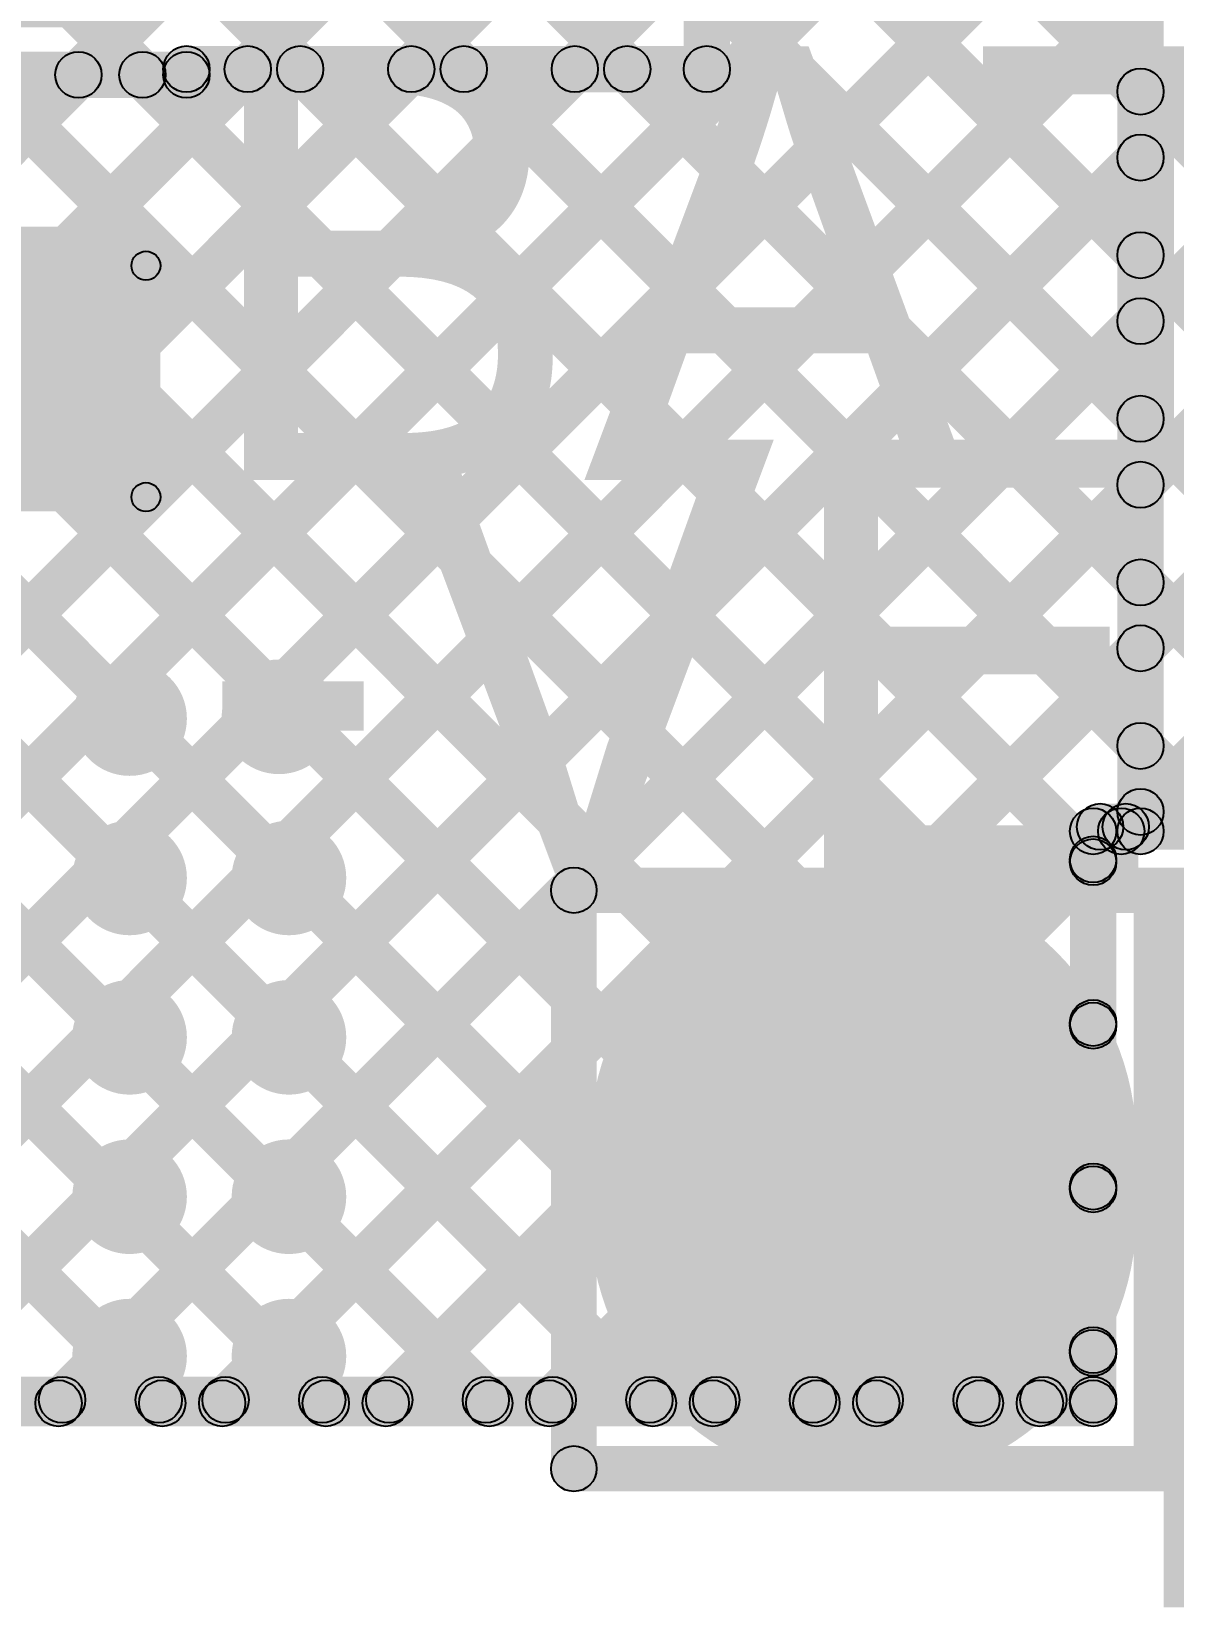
# Model space of a CAD drawing. Header units: millimetres. Extents: x -0.28 to 3.03, y -0.05 to 3.12.
# Drawn here: x 0.3622 to 0.5597, y 0.015 to 0.2875 of the extents above; entities that cross this region are included whole.
import ezdxf

# ---------------------------------------------------------------- set-up
doc = ezdxf.new("R2010")
doc.units = ezdxf.units.MM
doc.header["$MEASUREMENT"] = 0
for name, color, linetype in [('BottomLayer', 5, 'Continuous'), ('BottomSolder', 6, 'Continuous'), ('PadHoleLayer', 156, 'Continuous'), ('TopLayer', 1, 'Continuous'), ('TopOverlay', 2, 'Continuous'), ('TopPaste', 8, 'Continuous'), ('TopSolder', 216, 'Continuous'), ('ViaHoleLayer', 16, 'Continuous')]:
    doc.layers.add(name, color=color, linetype=linetype)

# ---------------------------------------------------------------- blocks, each defined once
blk = doc.blocks.new('HDR1X2_72')
at = {"layer": 'BottomLayer'}
blk.add_hatch(color=5, dxfattribs=at).paths.add_polyline_path([(-0.04921, 0.04921), (0.04921, 0.04921), (0.04921, -0.04921), (-0.04921, -0.04921)])
h = blk.add_hatch(color=5, dxfattribs=at)
edge = h.paths.add_edge_path()
edge.add_arc((0.1, -0.00591), 0.04331, 180, 360)
edge.add_line((0.14331, -0.00591), (0.14331, 0.00591))
edge.add_arc((0.1, 0.00591), 0.04331, 0, 180)
edge.add_line((0.05669, 0.00591), (0.05669, -0.00591))
at = {"layer": 'BottomSolder'}
blk.add_hatch(color=6, dxfattribs=at).paths.add_polyline_path([(-0.05321, 0.05321), (0.05321, 0.05321), (0.05321, -0.05321), (-0.05321, -0.05321)])
h = blk.add_hatch(color=6, dxfattribs=at)
edge = h.paths.add_edge_path()
edge.add_arc((0.1, -0.00591), 0.04731, 180, 360)
edge.add_line((0.14731, -0.00591), (0.14731, 0.00591))
edge.add_arc((0.1, 0.00591), 0.04731, 0, 180)
edge.add_line((0.05269, 0.00591), (0.05269, -0.00591))
at = {"layer": 'PadHoleLayer'}
h = blk.add_hatch(color=156, dxfattribs=at)
edge = h.paths.add_edge_path()
edge.add_arc((0, 0), 0.03937, 0, 360)
h = blk.add_hatch(color=156, dxfattribs=at)
edge = h.paths.add_edge_path()
edge.add_arc((0.1, 0), 0.03937, 0, 360)
at = {"layer": 'TopLayer'}
blk.add_hatch(color=1, dxfattribs=at).paths.add_polyline_path([(-0.04921, 0.04921), (0.04921, 0.04921), (0.04921, -0.04921), (-0.04921, -0.04921)])
h = blk.add_hatch(color=1, dxfattribs=at)
edge = h.paths.add_edge_path()
edge.add_arc((0.1, -0.00591), 0.04331, 180, 360)
edge.add_line((0.14331, -0.00591), (0.14331, 0.00591))
edge.add_arc((0.1, 0.00591), 0.04331, 0, 180)
edge.add_line((0.05669, 0.00591), (0.05669, -0.00591))
at = {"layer": 'TopOverlay'}
h = blk.add_hatch(color=2, dxfattribs=at)
edge = h.paths.add_edge_path()
edge.add_arc((-0.05, 0.05), 0.00394, 0, 360)
h = blk.add_hatch(color=2, dxfattribs=at)
edge = h.paths.add_edge_path()
edge.add_arc((-0.05, 0.05), 0.00394, 0, 360)
for points in [[(0.15, 0.05394), (0.15, 0.04606), (-0.05, 0.04606), (-0.05, 0.05394)], [(-0.05394, 0.05), (-0.04606, 0.05), (-0.04606, -0.05), (-0.05394, -0.05)], [(0.14606, 0.05), (0.15394, 0.05), (0.15394, -0.05), (0.14606, -0.05)], [(0.15, -0.04606), (0.15, -0.05394), (-0.05, -0.05394), (-0.05, -0.04606)]]:
    blk.add_hatch(color=2, dxfattribs=at).paths.add_polyline_path(points)
h = blk.add_hatch(color=2, dxfattribs=at)
edge = h.paths.add_edge_path()
edge.add_arc((0.15, 0.05), 0.00394, 0, 360)
h = blk.add_hatch(color=2, dxfattribs=at)
edge = h.paths.add_edge_path()
edge.add_arc((0.15, 0.05), 0.00394, 0, 360)
h = blk.add_hatch(color=2, dxfattribs=at)
edge = h.paths.add_edge_path()
edge.add_arc((-0.05, -0.05), 0.00394, 0, 360)
h = blk.add_hatch(color=2, dxfattribs=at)
edge = h.paths.add_edge_path()
edge.add_arc((-0.05, -0.05), 0.00394, 0, 360)
h = blk.add_hatch(color=2, dxfattribs=at)
edge = h.paths.add_edge_path()
edge.add_arc((0.15, -0.05), 0.00394, 0, 360)
h = blk.add_hatch(color=2, dxfattribs=at)
edge = h.paths.add_edge_path()
edge.add_arc((0.15, -0.05), 0.00394, 0, 360)
at = {"layer": 'TopSolder'}
blk.add_hatch(color=216, dxfattribs=at).paths.add_polyline_path([(-0.05321, 0.05321), (0.05321, 0.05321), (0.05321, -0.05321), (-0.05321, -0.05321)])
h = blk.add_hatch(color=216, dxfattribs=at)
edge = h.paths.add_edge_path()
edge.add_arc((0.1, -0.00591), 0.04731, 180, 360)
edge.add_line((0.14731, -0.00591), (0.14731, 0.00591))
edge.add_arc((0.1, 0.00591), 0.04731, 0, 180)
edge.add_line((0.05269, 0.00591), (0.05269, -0.00591))
at = {"layer": 'TopOverlay'}
for centre in [(-0.05, 0.05), (-0.05, 0.05), (0.15, 0.05), (0.15, 0.05), (-0.05, -0.05), (-0.05, -0.05), (0.15, -0.05), (0.15, -0.05)]:
    blk.add_circle(centre, 0.00394, dxfattribs=at)
blk = doc.blocks.new('C__0805_101')
at = {"layer": 'TopLayer'}
for points in [[(-0.06, 0.03), (-0.02, 0.03), (-0.02, -0.03), (-0.06, -0.03)], [(0.02, 0.03), (0.06, 0.03), (0.06, -0.03), (0.02, -0.03)]]:
    blk.add_hatch(color=1, dxfattribs=at).paths.add_polyline_path(points)
at = {"layer": 'TopOverlay'}
h = blk.add_hatch(color=2, dxfattribs=at)
edge = h.paths.add_edge_path()
edge.add_arc((-0.064, 0.034), 0.0025, 0, 360)
h = blk.add_hatch(color=2, dxfattribs=at)
edge = h.paths.add_edge_path()
edge.add_arc((-0.064, 0.034), 0.0025, 0, 360)
for points in [[(-0.024, 0.0365), (-0.024, 0.0315), (-0.064, 0.0315), (-0.064, 0.0365)], [(0.064, 0.0365), (0.064, 0.0315), (0.024, 0.0315), (0.024, 0.0365)], [(-0.0615, -0.034), (-0.0665, -0.034), (-0.0665, 0.034), (-0.0615, 0.034)], [(0.0665, -0.034), (0.0615, -0.034), (0.0615, 0.034), (0.0665, 0.034)], [(-0.024, -0.0315), (-0.024, -0.0365), (-0.064, -0.0365), (-0.064, -0.0315)], [(0.064, -0.0315), (0.064, -0.0365), (0.024, -0.0365), (0.024, -0.0315)]]:
    blk.add_hatch(color=2, dxfattribs=at).paths.add_polyline_path(points)
h = blk.add_hatch(color=2, dxfattribs=at)
edge = h.paths.add_edge_path()
edge.add_arc((-0.024, 0.034), 0.0025, 0, 360)
h = blk.add_hatch(color=2, dxfattribs=at)
edge = h.paths.add_edge_path()
edge.add_arc((0.024, 0.034), 0.0025, 0, 360)
h = blk.add_hatch(color=2, dxfattribs=at)
edge = h.paths.add_edge_path()
edge.add_arc((0.064, 0.034), 0.0025, 0, 360)
h = blk.add_hatch(color=2, dxfattribs=at)
edge = h.paths.add_edge_path()
edge.add_arc((0.064, 0.034), 0.0025, 0, 360)
h = blk.add_hatch(color=2, dxfattribs=at)
edge = h.paths.add_edge_path()
edge.add_arc((-0.064, -0.034), 0.0025, 0, 360)
h = blk.add_hatch(color=2, dxfattribs=at)
edge = h.paths.add_edge_path()
edge.add_arc((-0.064, -0.034), 0.0025, 0, 360)
h = blk.add_hatch(color=2, dxfattribs=at)
edge = h.paths.add_edge_path()
edge.add_arc((-0.024, -0.034), 0.0025, 0, 360)
h = blk.add_hatch(color=2, dxfattribs=at)
edge = h.paths.add_edge_path()
edge.add_arc((0.024, -0.034), 0.0025, 0, 360)
h = blk.add_hatch(color=2, dxfattribs=at)
edge = h.paths.add_edge_path()
edge.add_arc((0.064, -0.034), 0.0025, 0, 360)
h = blk.add_hatch(color=2, dxfattribs=at)
edge = h.paths.add_edge_path()
edge.add_arc((0.064, -0.034), 0.0025, 0, 360)
at = {"layer": 'TopPaste'}
for points in [[(-0.06, 0.03), (-0.02, 0.03), (-0.02, -0.03), (-0.06, -0.03)], [(0.02, 0.03), (0.06, 0.03), (0.06, -0.03), (0.02, -0.03)]]:
    blk.add_hatch(color=8, dxfattribs=at).paths.add_polyline_path(points)
at = {"layer": 'TopSolder'}
for points in [[(-0.06276, 0.03276), (-0.01724, 0.03276), (-0.01724, -0.03276), (-0.06276, -0.03276)], [(0.01724, 0.03276), (0.06276, 0.03276), (0.06276, -0.03276), (0.01724, -0.03276)]]:
    blk.add_hatch(color=216, dxfattribs=at).paths.add_polyline_path(points)
at = {"layer": 'TopOverlay'}
for centre in [(-0.064, 0.034), (-0.064, 0.034), (-0.024, 0.034), (0.024, 0.034), (0.064, 0.034), (0.064, 0.034), (-0.064, -0.034), (-0.064, -0.034), (-0.024, -0.034), (0.024, -0.034), (0.064, -0.034), (0.064, -0.034)]:
    blk.add_circle(centre, 0.0025, dxfattribs=at)

msp = doc.modelspace()

# ---------------------------------------------------------------- hatches: boundary and pattern name
at = {"layer": 'BottomLayer'}
for points in [[(0.14405, 0.04808), (0.13839, 0.05373), (0.65899, 0.57433), (0.66465, 0.56867)], [(0.17234, 0.04808), (0.16668, 0.05373), (0.68727, 0.57433), (0.69293, 0.56867)], [(0.20062, 0.04808), (0.19496, 0.05373), (0.71556, 0.57433), (0.72122, 0.56867)], [(0.2289, 0.04808), (0.22325, 0.05373), (0.74384, 0.57433), (0.7495, 0.56867)], [(0.22848, 0.56867), (0.23414, 0.57433), (0.65564, 0.15283), (0.64998, 0.14717)], [(0.25719, 0.04808), (0.25153, 0.05373), (0.77213, 0.57433), (0.77778, 0.56867)], [(0.25677, 0.56867), (0.26242, 0.57433), (0.68392, 0.15283), (0.67827, 0.14717)], [(0.28547, 0.04808), (0.27982, 0.05373), (0.80041, 0.57433), (0.80607, 0.56867)], [(0.31376, 0.04808), (0.3081, 0.05373), (0.8287, 0.57433), (0.83435, 0.56867)], [(0.34204, 0.04808), (0.33638, 0.05373), (0.85698, 0.57433), (0.86264, 0.56867)], [(0.37033, 0.04808), (0.36467, 0.05373), (0.88526, 0.57433), (0.89092, 0.56867)], [(0.39861, 0.04808), (0.39295, 0.05373), (0.91355, 0.57433), (0.91921, 0.56867)], [(0.20905, 0.55982), (0.21471, 0.56547), (0.62736, 0.15283), (0.6217, 0.14717)], [(0.19491, 0.54568), (0.20057, 0.55133), (0.59907, 0.15283), (0.59341, 0.14717)], [(0.18167, 0.53063), (0.18733, 0.53629), (0.57079, 0.15283), (0.56513, 0.14717)], [(0.04717, 0.52371), (0.05283, 0.52936), (0.52846, 0.05373), (0.5228, 0.04808)], [(0.18167, 0.50235), (0.18733, 0.508), (0.54862, 0.14671), (0.54296, 0.14106)], [(0.42689, 0.04808), (0.42124, 0.05373), (0.87568, 0.50817), (0.88133, 0.50251)], [(0.04717, 0.49542), (0.05283, 0.50108), (0.50018, 0.05373), (0.49452, 0.04808)], [(0.18167, 0.47406), (0.18733, 0.47972), (0.54862, 0.11843), (0.54296, 0.11277)], [(0.55427, 0.14717), (0.54862, 0.15283), (0.87568, 0.47989), (0.88133, 0.47423)], [(0.04717, 0.46714), (0.05283, 0.4728), (0.47189, 0.05373), (0.46623, 0.04808)], [(0.17463, 0.45281), (0.18029, 0.45847), (0.54862, 0.09015), (0.54296, 0.08449)], [(0.15235, 0.44682), (0.15801, 0.45247), (0.54862, 0.06186), (0.54296, 0.05621)], [(0.04717, 0.43885), (0.05283, 0.44451), (0.44361, 0.05373), (0.43795, 0.04808)], [(0.04717, 0.41057), (0.05283, 0.41623), (0.41532, 0.05373), (0.40967, 0.04808)], [(0.04717, 0.38229), (0.05283, 0.38794), (0.38704, 0.05373), (0.38138, 0.04808)], [(0.54862, 0.14151), (0.54296, 0.14717), (0.54862, 0.15283), (0.55427, 0.14717)], [(0.547, 0.146), (0.547, 0.154), (0.722, 0.154), (0.722, 0.146)], [(0.45518, 0.04808), (0.44952, 0.05373), (0.54296, 0.14717), (0.54862, 0.14151)], [(0.54979, 0.0509), (0.54179, 0.0509), (0.54179, 0.14921), (0.54979, 0.14921)], [(0.558, 0.015), (0.711, 0.015), (0.711, 0.139), (0.558, 0.139)], [(0.48346, 0.04808), (0.47781, 0.05373), (0.54296, 0.11889), (0.54862, 0.11323)], [(0.51175, 0.04808), (0.50609, 0.05373), (0.54296, 0.0906), (0.54862, 0.08494)], [(0.54003, 0.04808), (0.53437, 0.05373), (0.54296, 0.06232), (0.54862, 0.05666)], [(0.05, 0.0469), (0.05, 0.0549), (0.54579, 0.0549), (0.54579, 0.0469)]]:
    msp.add_hatch(color=5, dxfattribs=at).paths.add_polyline_path(points)
h = msp.add_hatch(color=5, dxfattribs=at)
edge = h.paths.add_edge_path()
edge.add_arc((0.37917, 0.1687), 0.00886, 0, 360)
h = msp.add_hatch(color=5, dxfattribs=at)
edge = h.paths.add_edge_path()
edge.add_arc((0.405, 0.169), 0.00886, 0, 360)
h = msp.add_hatch(color=5, dxfattribs=at)
edge = h.paths.add_edge_path()
edge.add_arc((0.54579, 0.14921), 0.004, 0, 360)
h = msp.add_hatch(color=5, dxfattribs=at)
edge = h.paths.add_edge_path()
edge.add_arc((0.547, 0.15), 0.004, 0, 360)
h = msp.add_hatch(color=5, dxfattribs=at)
edge = h.paths.add_edge_path()
edge.add_arc((0.55145, 0.15), 0.004, 0, 360)
h = msp.add_hatch(color=5, dxfattribs=at)
edge = h.paths.add_edge_path()
edge.add_arc((0.55145, 0.15), 0.004, 0, 360)
h = msp.add_hatch(color=5, dxfattribs=at)
edge = h.paths.add_edge_path()
edge.add_arc((0.37917, 0.14114), 0.00886, 0, 360)
h = msp.add_hatch(color=5, dxfattribs=at)
edge = h.paths.add_edge_path()
edge.add_arc((0.40673, 0.14114), 0.00886, 0, 360)
h = msp.add_hatch(color=5, dxfattribs=at)
edge = h.paths.add_edge_path()
edge.add_arc((0.54579, 0.14434), 0.004, 0, 360)
h = msp.add_hatch(color=5, dxfattribs=at)
edge = h.paths.add_edge_path()
edge.add_arc((0.54579, 0.14434), 0.004, 0, 360)
h = msp.add_hatch(color=5, dxfattribs=at)
edge = h.paths.add_edge_path()
edge.add_arc((0.54579, 0.14389), 0.004, 0, 360)
h = msp.add_hatch(color=5, dxfattribs=at)
edge = h.paths.add_edge_path()
edge.add_arc((0.37917, 0.11358), 0.00886, 0, 360)
h = msp.add_hatch(color=5, dxfattribs=at)
edge = h.paths.add_edge_path()
edge.add_arc((0.40673, 0.11358), 0.00886, 0, 360)
h = msp.add_hatch(color=5, dxfattribs=at)
edge = h.paths.add_edge_path()
edge.add_arc((0.54579, 0.11606), 0.004, 0, 360)
h = msp.add_hatch(color=5, dxfattribs=at)
edge = h.paths.add_edge_path()
edge.add_arc((0.54579, 0.1156), 0.004, 0, 360)
h = msp.add_hatch(color=5, dxfattribs=at)
edge = h.paths.add_edge_path()
edge.add_arc((0.37917, 0.08602), 0.00886, 0, 360)
h = msp.add_hatch(color=5, dxfattribs=at)
edge = h.paths.add_edge_path()
edge.add_arc((0.40673, 0.08602), 0.00886, 0, 360)
h = msp.add_hatch(color=5, dxfattribs=at)
edge = h.paths.add_edge_path()
edge.add_arc((0.54579, 0.08777), 0.004, 0, 360)
h = msp.add_hatch(color=5, dxfattribs=at)
edge = h.paths.add_edge_path()
edge.add_arc((0.54579, 0.08732), 0.004, 0, 360)
h = msp.add_hatch(color=5, dxfattribs=at)
edge = h.paths.add_edge_path()
edge.add_arc((0.37917, 0.05846), 0.00886, 0, 360)
h = msp.add_hatch(color=5, dxfattribs=at)
edge = h.paths.add_edge_path()
edge.add_arc((0.40673, 0.05846), 0.00886, 0, 360)
h = msp.add_hatch(color=5, dxfattribs=at)
edge = h.paths.add_edge_path()
edge.add_arc((0.54579, 0.05949), 0.004, 0, 360)
h = msp.add_hatch(color=5, dxfattribs=at)
edge = h.paths.add_edge_path()
edge.add_arc((0.54579, 0.05903), 0.004, 0, 360)
h = msp.add_hatch(color=5, dxfattribs=at)
edge = h.paths.add_edge_path()
edge.add_arc((0.3675, 0.0509), 0.004, 0, 360)
h = msp.add_hatch(color=5, dxfattribs=at)
edge = h.paths.add_edge_path()
edge.add_arc((0.38421, 0.0509), 0.004, 0, 360)
h = msp.add_hatch(color=5, dxfattribs=at)
edge = h.paths.add_edge_path()
edge.add_arc((0.39578, 0.0509), 0.004, 0, 360)
h = msp.add_hatch(color=5, dxfattribs=at)
edge = h.paths.add_edge_path()
edge.add_arc((0.41249, 0.0509), 0.004, 0, 360)
h = msp.add_hatch(color=5, dxfattribs=at)
edge = h.paths.add_edge_path()
edge.add_arc((0.42407, 0.0509), 0.004, 0, 360)
h = msp.add_hatch(color=5, dxfattribs=at)
edge = h.paths.add_edge_path()
edge.add_arc((0.44078, 0.0509), 0.004, 0, 360)
h = msp.add_hatch(color=5, dxfattribs=at)
edge = h.paths.add_edge_path()
edge.add_arc((0.45235, 0.0509), 0.004, 0, 360)
h = msp.add_hatch(color=5, dxfattribs=at)
edge = h.paths.add_edge_path()
edge.add_arc((0.46906, 0.0509), 0.004, 0, 360)
h = msp.add_hatch(color=5, dxfattribs=at)
edge = h.paths.add_edge_path()
edge.add_arc((0.48063, 0.0509), 0.004, 0, 360)
h = msp.add_hatch(color=5, dxfattribs=at)
edge = h.paths.add_edge_path()
edge.add_arc((0.49735, 0.0509), 0.004, 0, 360)
h = msp.add_hatch(color=5, dxfattribs=at)
edge = h.paths.add_edge_path()
edge.add_arc((0.50892, 0.0509), 0.004, 0, 360)
h = msp.add_hatch(color=5, dxfattribs=at)
edge = h.paths.add_edge_path()
edge.add_arc((0.52563, 0.0509), 0.004, 0, 360)
h = msp.add_hatch(color=5, dxfattribs=at)
edge = h.paths.add_edge_path()
edge.add_arc((0.5372, 0.0509), 0.004, 0, 360)
h = msp.add_hatch(color=5, dxfattribs=at)
edge = h.paths.add_edge_path()
edge.add_arc((0.54579, 0.0509), 0.004, 0, 360)
h = msp.add_hatch(color=5, dxfattribs=at)
edge = h.paths.add_edge_path()
edge.add_arc((0.54579, 0.0509), 0.004, 0, 360)
at = {"layer": 'BottomSolder'}
h = msp.add_hatch(color=6, dxfattribs=at)
edge = h.paths.add_edge_path()
edge.add_arc((0.37917, 0.1687), 0.00991, 0, 360)
h = msp.add_hatch(color=6, dxfattribs=at)
edge = h.paths.add_edge_path()
edge.add_arc((0.405, 0.169), 0.00991, 0, 360)
h = msp.add_hatch(color=6, dxfattribs=at)
edge = h.paths.add_edge_path()
edge.add_arc((0.37917, 0.14114), 0.00991, 0, 360)
h = msp.add_hatch(color=6, dxfattribs=at)
edge = h.paths.add_edge_path()
edge.add_arc((0.40673, 0.14114), 0.00991, 0, 360)
h = msp.add_hatch(color=6, dxfattribs=at)
edge = h.paths.add_edge_path()
edge.add_arc((0.37917, 0.11358), 0.00991, 0, 360)
h = msp.add_hatch(color=6, dxfattribs=at)
edge = h.paths.add_edge_path()
edge.add_arc((0.40673, 0.11358), 0.00991, 0, 360)
h = msp.add_hatch(color=6, dxfattribs=at)
edge = h.paths.add_edge_path()
edge.add_arc((0.37917, 0.08602), 0.00991, 0, 360)
h = msp.add_hatch(color=6, dxfattribs=at)
edge = h.paths.add_edge_path()
edge.add_arc((0.40673, 0.08602), 0.00991, 0, 360)
h = msp.add_hatch(color=6, dxfattribs=at)
edge = h.paths.add_edge_path()
edge.add_arc((0.37917, 0.05846), 0.00991, 0, 360)
h = msp.add_hatch(color=6, dxfattribs=at)
edge = h.paths.add_edge_path()
edge.add_arc((0.40673, 0.05846), 0.00991, 0, 360)
at = {"layer": 'TopLayer'}
for points in [[(0.558, 0.14921), (0.55, 0.14921), (0.55, 0.502), (0.558, 0.502)], [(0.483, 0.281), (0.475, 0.281), (0.475, 0.448), (0.483, 0.448)], [(0.47617, 0.34927), (0.48183, 0.35492), (0.55683, 0.27992), (0.55117, 0.27427)], [(0.25658, 0.04747), (0.25093, 0.05313), (0.55117, 0.35337), (0.55683, 0.34772)], [(0.28487, 0.04747), (0.27921, 0.05313), (0.55117, 0.32509), (0.55683, 0.31943)], [(0.47617, 0.32098), (0.48183, 0.32664), (0.55683, 0.25164), (0.55117, 0.24598)], [(0.47617, 0.2927), (0.48183, 0.29836), (0.55683, 0.22336), (0.55117, 0.2177)], [(0.31315, 0.04747), (0.30749, 0.05313), (0.55117, 0.2968), (0.55683, 0.29115)], [(0.15129, 0.27817), (0.15694, 0.28383), (0.38764, 0.05313), (0.38199, 0.04747)], [(0.17173, 0.04747), (0.16607, 0.05313), (0.39677, 0.28383), (0.40243, 0.27817)], [(0.17957, 0.27817), (0.18523, 0.28383), (0.41593, 0.05313), (0.41027, 0.04747)], [(0.20001, 0.04747), (0.19436, 0.05313), (0.42506, 0.28383), (0.43072, 0.27817)], [(0.20786, 0.27817), (0.21351, 0.28383), (0.44421, 0.05313), (0.43856, 0.04747)], [(0.2283, 0.04747), (0.22264, 0.05313), (0.45334, 0.28383), (0.459, 0.27817)], [(0.23614, 0.27817), (0.2418, 0.28383), (0.4725, 0.05313), (0.46684, 0.04747)], [(0.26442, 0.27817), (0.27008, 0.28383), (0.50078, 0.05313), (0.49512, 0.04747)], [(0.29271, 0.27817), (0.29837, 0.28383), (0.52907, 0.05313), (0.52341, 0.04747)], [(0.307, 0.276), (0.307, 0.284), (0.389, 0.284), (0.389, 0.276)], [(0.389, 0.277), (0.389, 0.285), (0.479, 0.285), (0.479, 0.277)], [(0.40585, 0.27817), (0.4115, 0.28383), (0.54862, 0.14671), (0.54296, 0.14106)], [(0.43413, 0.27817), (0.43979, 0.28383), (0.55683, 0.16679), (0.55117, 0.16113)], [(0.46241, 0.27817), (0.46807, 0.28383), (0.55683, 0.19507), (0.55117, 0.18941)], [(0.14345, 0.04747), (0.13779, 0.05313), (0.36749, 0.28283), (0.37315, 0.27717)], [(0.32199, 0.27717), (0.32765, 0.28283), (0.54862, 0.06186), (0.54296, 0.05621)], [(0.35028, 0.27717), (0.35593, 0.28283), (0.54862, 0.09015), (0.54296, 0.08449)], [(0.37856, 0.27717), (0.38422, 0.28283), (0.54862, 0.11843), (0.54296, 0.11277)], [(0.34144, 0.04747), (0.33578, 0.05313), (0.55117, 0.26852), (0.55683, 0.26286)], [(0.36972, 0.04747), (0.36406, 0.05313), (0.55117, 0.24024), (0.55683, 0.23458)], [(0.398, 0.04747), (0.39235, 0.05313), (0.55117, 0.21195), (0.55683, 0.20629)], [(0.42629, 0.04747), (0.42063, 0.05313), (0.55117, 0.18367), (0.55683, 0.17801)], [(0.55349, 0.14638), (0.54783, 0.15204), (0.55117, 0.15538), (0.55683, 0.14973)], [(0.54579, 0.14521), (0.54579, 0.15321), (0.554, 0.15321), (0.554, 0.14521)], [(0.54862, 0.14151), (0.54296, 0.14717), (0.54783, 0.15204), (0.55349, 0.14638)], [(0.45457, 0.04747), (0.44892, 0.05313), (0.54296, 0.14717), (0.54862, 0.14151)], [(0.54979, 0.0503), (0.54179, 0.0503), (0.54179, 0.14921), (0.54979, 0.14921)], [(0.48286, 0.04747), (0.4772, 0.05313), (0.54296, 0.11889), (0.54862, 0.11323)], [(0.51114, 0.04747), (0.50548, 0.05313), (0.54296, 0.0906), (0.54862, 0.08494)], [(0.53943, 0.04747), (0.53377, 0.05313), (0.54296, 0.06232), (0.54862, 0.05666)], [(0.05102, 0.0463), (0.05102, 0.0543), (0.54579, 0.0543), (0.54579, 0.0463)]]:
    msp.add_hatch(color=1, dxfattribs=at).paths.add_polyline_path(points)
h = msp.add_hatch(color=1, dxfattribs=at)
edge = h.paths.add_edge_path()
edge.add_arc((0.37032, 0.28), 0.004, 0, 360)
h = msp.add_hatch(color=1, dxfattribs=at)
edge = h.paths.add_edge_path()
edge.add_arc((0.38139, 0.28), 0.004, 0, 360)
h = msp.add_hatch(color=1, dxfattribs=at)
edge = h.paths.add_edge_path()
edge.add_arc((0.389, 0.281), 0.004, 0, 360)
h = msp.add_hatch(color=1, dxfattribs=at)
edge = h.paths.add_edge_path()
edge.add_arc((0.389, 0.28), 0.004, 0, 360)
h = msp.add_hatch(color=1, dxfattribs=at)
edge = h.paths.add_edge_path()
edge.add_arc((0.3996, 0.281), 0.004, 0, 360)
h = msp.add_hatch(color=1, dxfattribs=at)
edge = h.paths.add_edge_path()
edge.add_arc((0.40867, 0.281), 0.004, 0, 360)
h = msp.add_hatch(color=1, dxfattribs=at)
edge = h.paths.add_edge_path()
edge.add_arc((0.42789, 0.281), 0.004, 0, 360)
h = msp.add_hatch(color=1, dxfattribs=at)
edge = h.paths.add_edge_path()
edge.add_arc((0.43696, 0.281), 0.004, 0, 360)
h = msp.add_hatch(color=1, dxfattribs=at)
edge = h.paths.add_edge_path()
edge.add_arc((0.45617, 0.281), 0.004, 0, 360)
h = msp.add_hatch(color=1, dxfattribs=at)
edge = h.paths.add_edge_path()
edge.add_arc((0.46524, 0.281), 0.004, 0, 360)
h = msp.add_hatch(color=1, dxfattribs=at)
edge = h.paths.add_edge_path()
edge.add_arc((0.479, 0.281), 0.004, 0, 360)
h = msp.add_hatch(color=1, dxfattribs=at)
edge = h.paths.add_edge_path()
edge.add_arc((0.479, 0.281), 0.004, 0, 360)
h = msp.add_hatch(color=1, dxfattribs=at)
edge = h.paths.add_edge_path()
edge.add_arc((0.554, 0.2771), 0.004, 0, 360)
h = msp.add_hatch(color=1, dxfattribs=at)
edge = h.paths.add_edge_path()
edge.add_arc((0.554, 0.26569), 0.004, 0, 360)
h = msp.add_hatch(color=1, dxfattribs=at)
edge = h.paths.add_edge_path()
edge.add_arc((0.554, 0.24881), 0.004, 0, 360)
h = msp.add_hatch(color=1, dxfattribs=at)
edge = h.paths.add_edge_path()
edge.add_arc((0.554, 0.23741), 0.004, 0, 360)
h = msp.add_hatch(color=1, dxfattribs=at)
edge = h.paths.add_edge_path()
edge.add_arc((0.554, 0.22053), 0.004, 0, 360)
h = msp.add_hatch(color=1, dxfattribs=at)
edge = h.paths.add_edge_path()
edge.add_arc((0.554, 0.20912), 0.004, 0, 360)
h = msp.add_hatch(color=1, dxfattribs=at)
edge = h.paths.add_edge_path()
edge.add_arc((0.554, 0.19224), 0.004, 0, 360)
h = msp.add_hatch(color=1, dxfattribs=at)
edge = h.paths.add_edge_path()
edge.add_arc((0.554, 0.18084), 0.004, 0, 360)
h = msp.add_hatch(color=1, dxfattribs=at)
edge = h.paths.add_edge_path()
edge.add_arc((0.37917, 0.1687), 0.00886, 0, 360)
h = msp.add_hatch(color=1, dxfattribs=at)
edge = h.paths.add_edge_path()
edge.add_arc((0.405, 0.169), 0.00886, 0, 360)
h = msp.add_hatch(color=1, dxfattribs=at)
edge = h.paths.add_edge_path()
edge.add_arc((0.554, 0.16396), 0.004, 0, 360)
h = msp.add_hatch(color=1, dxfattribs=at)
edge = h.paths.add_edge_path()
edge.add_arc((0.554, 0.15255), 0.004, 0, 360)
h = msp.add_hatch(color=1, dxfattribs=at)
edge = h.paths.add_edge_path()
edge.add_arc((0.54579, 0.14921), 0.004, 0, 360)
h = msp.add_hatch(color=1, dxfattribs=at)
edge = h.paths.add_edge_path()
edge.add_arc((0.54579, 0.14921), 0.004, 0, 360)
h = msp.add_hatch(color=1, dxfattribs=at)
edge = h.paths.add_edge_path()
edge.add_arc((0.55066, 0.14921), 0.004, 0, 360)
h = msp.add_hatch(color=1, dxfattribs=at)
edge = h.paths.add_edge_path()
edge.add_arc((0.55066, 0.14921), 0.004, 0, 360)
h = msp.add_hatch(color=1, dxfattribs=at)
edge = h.paths.add_edge_path()
edge.add_arc((0.554, 0.14921), 0.004, 0, 360)
h = msp.add_hatch(color=1, dxfattribs=at)
edge = h.paths.add_edge_path()
edge.add_arc((0.554, 0.14921), 0.004, 0, 360)
h = msp.add_hatch(color=1, dxfattribs=at)
edge = h.paths.add_edge_path()
edge.add_arc((0.37917, 0.14114), 0.00886, 0, 360)
h = msp.add_hatch(color=1, dxfattribs=at)
edge = h.paths.add_edge_path()
edge.add_arc((0.40673, 0.14114), 0.00886, 0, 360)
h = msp.add_hatch(color=1, dxfattribs=at)
edge = h.paths.add_edge_path()
edge.add_arc((0.54579, 0.14434), 0.004, 0, 360)
h = msp.add_hatch(color=1, dxfattribs=at)
edge = h.paths.add_edge_path()
edge.add_arc((0.54579, 0.14434), 0.004, 0, 360)
h = msp.add_hatch(color=1, dxfattribs=at)
edge = h.paths.add_edge_path()
edge.add_arc((0.54579, 0.14389), 0.004, 0, 360)
h = msp.add_hatch(color=1, dxfattribs=at)
edge = h.paths.add_edge_path()
edge.add_arc((0.37917, 0.11358), 0.00886, 0, 360)
h = msp.add_hatch(color=1, dxfattribs=at)
edge = h.paths.add_edge_path()
edge.add_arc((0.40673, 0.11358), 0.00886, 0, 360)
h = msp.add_hatch(color=1, dxfattribs=at)
edge = h.paths.add_edge_path()
edge.add_arc((0.54579, 0.11606), 0.004, 0, 360)
h = msp.add_hatch(color=1, dxfattribs=at)
edge = h.paths.add_edge_path()
edge.add_arc((0.54579, 0.1156), 0.004, 0, 360)
h = msp.add_hatch(color=1, dxfattribs=at)
edge = h.paths.add_edge_path()
edge.add_arc((0.37917, 0.08602), 0.00886, 0, 360)
h = msp.add_hatch(color=1, dxfattribs=at)
edge = h.paths.add_edge_path()
edge.add_arc((0.40673, 0.08602), 0.00886, 0, 360)
h = msp.add_hatch(color=1, dxfattribs=at)
edge = h.paths.add_edge_path()
edge.add_arc((0.54579, 0.08777), 0.004, 0, 360)
h = msp.add_hatch(color=1, dxfattribs=at)
edge = h.paths.add_edge_path()
edge.add_arc((0.54579, 0.08732), 0.004, 0, 360)
h = msp.add_hatch(color=1, dxfattribs=at)
edge = h.paths.add_edge_path()
edge.add_arc((0.37917, 0.05846), 0.00886, 0, 360)
h = msp.add_hatch(color=1, dxfattribs=at)
edge = h.paths.add_edge_path()
edge.add_arc((0.40673, 0.05846), 0.00886, 0, 360)
h = msp.add_hatch(color=1, dxfattribs=at)
edge = h.paths.add_edge_path()
edge.add_arc((0.54579, 0.05949), 0.004, 0, 360)
h = msp.add_hatch(color=1, dxfattribs=at)
edge = h.paths.add_edge_path()
edge.add_arc((0.54579, 0.05903), 0.004, 0, 360)
h = msp.add_hatch(color=1, dxfattribs=at)
edge = h.paths.add_edge_path()
edge.add_arc((0.36689, 0.0503), 0.004, 0, 360)
h = msp.add_hatch(color=1, dxfattribs=at)
edge = h.paths.add_edge_path()
edge.add_arc((0.38482, 0.0503), 0.004, 0, 360)
h = msp.add_hatch(color=1, dxfattribs=at)
edge = h.paths.add_edge_path()
edge.add_arc((0.39518, 0.0503), 0.004, 0, 360)
h = msp.add_hatch(color=1, dxfattribs=at)
edge = h.paths.add_edge_path()
edge.add_arc((0.4131, 0.0503), 0.004, 0, 360)
h = msp.add_hatch(color=1, dxfattribs=at)
edge = h.paths.add_edge_path()
edge.add_arc((0.42346, 0.0503), 0.004, 0, 360)
h = msp.add_hatch(color=1, dxfattribs=at)
edge = h.paths.add_edge_path()
edge.add_arc((0.44138, 0.0503), 0.004, 0, 360)
h = msp.add_hatch(color=1, dxfattribs=at)
edge = h.paths.add_edge_path()
edge.add_arc((0.45174, 0.0503), 0.004, 0, 360)
h = msp.add_hatch(color=1, dxfattribs=at)
edge = h.paths.add_edge_path()
edge.add_arc((0.46967, 0.0503), 0.004, 0, 360)
h = msp.add_hatch(color=1, dxfattribs=at)
edge = h.paths.add_edge_path()
edge.add_arc((0.48003, 0.0503), 0.004, 0, 360)
h = msp.add_hatch(color=1, dxfattribs=at)
edge = h.paths.add_edge_path()
edge.add_arc((0.49795, 0.0503), 0.004, 0, 360)
h = msp.add_hatch(color=1, dxfattribs=at)
edge = h.paths.add_edge_path()
edge.add_arc((0.50831, 0.0503), 0.004, 0, 360)
h = msp.add_hatch(color=1, dxfattribs=at)
edge = h.paths.add_edge_path()
edge.add_arc((0.52624, 0.0503), 0.004, 0, 360)
h = msp.add_hatch(color=1, dxfattribs=at)
edge = h.paths.add_edge_path()
edge.add_arc((0.5366, 0.0503), 0.004, 0, 360)
h = msp.add_hatch(color=1, dxfattribs=at)
edge = h.paths.add_edge_path()
edge.add_arc((0.54579, 0.0503), 0.004, 0, 360)
h = msp.add_hatch(color=1, dxfattribs=at)
edge = h.paths.add_edge_path()
edge.add_arc((0.54579, 0.0503), 0.004, 0, 360)
at = {"layer": 'TopSolder'}
h = msp.add_hatch(color=216, dxfattribs=at)
edge = h.paths.add_edge_path()
edge.add_arc((0.37917, 0.1687), 0.00991, 0, 360)
h = msp.add_hatch(color=216, dxfattribs=at)
edge = h.paths.add_edge_path()
edge.add_arc((0.405, 0.169), 0.00991, 0, 360)
h = msp.add_hatch(color=216, dxfattribs=at)
edge = h.paths.add_edge_path()
edge.add_arc((0.37917, 0.14114), 0.00991, 0, 360)
h = msp.add_hatch(color=216, dxfattribs=at)
edge = h.paths.add_edge_path()
edge.add_arc((0.40673, 0.14114), 0.00991, 0, 360)
h = msp.add_hatch(color=216, dxfattribs=at)
edge = h.paths.add_edge_path()
edge.add_arc((0.37917, 0.11358), 0.00991, 0, 360)
h = msp.add_hatch(color=216, dxfattribs=at)
edge = h.paths.add_edge_path()
edge.add_arc((0.40673, 0.11358), 0.00991, 0, 360)
h = msp.add_hatch(color=216, dxfattribs=at)
edge = h.paths.add_edge_path()
edge.add_arc((0.37917, 0.08602), 0.00991, 0, 360)
h = msp.add_hatch(color=216, dxfattribs=at)
edge = h.paths.add_edge_path()
edge.add_arc((0.40673, 0.08602), 0.00991, 0, 360)
h = msp.add_hatch(color=216, dxfattribs=at)
edge = h.paths.add_edge_path()
edge.add_arc((0.37917, 0.05846), 0.00991, 0, 360)
h = msp.add_hatch(color=216, dxfattribs=at)
edge = h.paths.add_edge_path()
edge.add_arc((0.40673, 0.05846), 0.00991, 0, 360)
at = {"layer": 'ViaHoleLayer'}
h = msp.add_hatch(color=16, dxfattribs=at)
edge = h.paths.add_edge_path()
edge.add_arc((0.37917, 0.1687), 0.00591, 0, 360)
h = msp.add_hatch(color=16, dxfattribs=at)
edge = h.paths.add_edge_path()
edge.add_arc((0.405, 0.169), 0.00591, 0, 360)
h = msp.add_hatch(color=16, dxfattribs=at)
edge = h.paths.add_edge_path()
edge.add_arc((0.37917, 0.14114), 0.00591, 0, 360)
h = msp.add_hatch(color=16, dxfattribs=at)
edge = h.paths.add_edge_path()
edge.add_arc((0.40673, 0.14114), 0.00591, 0, 360)
h = msp.add_hatch(color=16, dxfattribs=at)
edge = h.paths.add_edge_path()
edge.add_arc((0.37917, 0.11358), 0.00591, 0, 360)
h = msp.add_hatch(color=16, dxfattribs=at)
edge = h.paths.add_edge_path()
edge.add_arc((0.40673, 0.11358), 0.00591, 0, 360)
h = msp.add_hatch(color=16, dxfattribs=at)
edge = h.paths.add_edge_path()
edge.add_arc((0.37917, 0.08602), 0.00591, 0, 360)
h = msp.add_hatch(color=16, dxfattribs=at)
edge = h.paths.add_edge_path()
edge.add_arc((0.40673, 0.08602), 0.00591, 0, 360)
h = msp.add_hatch(color=16, dxfattribs=at)
edge = h.paths.add_edge_path()
edge.add_arc((0.37917, 0.05846), 0.00591, 0, 360)
h = msp.add_hatch(color=16, dxfattribs=at)
edge = h.paths.add_edge_path()
edge.add_arc((0.40673, 0.05846), 0.00591, 0, 360)

# ---------------------------------------------------------------- linework, layer by layer
at = {"layer": 'BottomLayer'}
for centre in [(0.54579, 0.14921), (0.547, 0.15), (0.55145, 0.15), (0.55145, 0.15), (0.54579, 0.14434), (0.54579, 0.14434), (0.54579, 0.14389), (0.54579, 0.11606), (0.54579, 0.1156), (0.54579, 0.08777), (0.54579, 0.08732), (0.54579, 0.05949), (0.54579, 0.05903), (0.3675, 0.0509), (0.38421, 0.0509), (0.39578, 0.0509), (0.41249, 0.0509), (0.42407, 0.0509), (0.44078, 0.0509), (0.45235, 0.0509), (0.46906, 0.0509), (0.48063, 0.0509), (0.49735, 0.0509), (0.50892, 0.0509), (0.52563, 0.0509), (0.5372, 0.0509), (0.54579, 0.0509), (0.54579, 0.0509)]:
    msp.add_circle(centre, 0.004, dxfattribs=at)
at = {"layer": 'TopLayer'}
for centre in [(0.37032, 0.28), (0.38139, 0.28), (0.389, 0.281), (0.389, 0.28), (0.3996, 0.281), (0.40867, 0.281), (0.42789, 0.281), (0.43696, 0.281), (0.45617, 0.281), (0.46524, 0.281), (0.479, 0.281), (0.479, 0.281), (0.554, 0.2771), (0.554, 0.26569), (0.554, 0.24881), (0.554, 0.23741), (0.554, 0.22053), (0.554, 0.20912), (0.554, 0.19224), (0.554, 0.18084), (0.554, 0.16396), (0.554, 0.15255), (0.54579, 0.14921), (0.54579, 0.14921), (0.55066, 0.14921), (0.55066, 0.14921), (0.554, 0.14921), (0.554, 0.14921), (0.54579, 0.14434), (0.54579, 0.14434), (0.54579, 0.14389), (0.54579, 0.11606), (0.54579, 0.1156), (0.54579, 0.08777), (0.54579, 0.08732), (0.54579, 0.05949), (0.54579, 0.05903), (0.36689, 0.0503), (0.38482, 0.0503), (0.39518, 0.0503), (0.4131, 0.0503), (0.42346, 0.0503), (0.44138, 0.0503), (0.45174, 0.0503), (0.46967, 0.0503), (0.48003, 0.0503), (0.49795, 0.0503), (0.50831, 0.0503), (0.52624, 0.0503), (0.5366, 0.0503), (0.54579, 0.0503), (0.54579, 0.0503)]:
    msp.add_circle(centre, 0.004, dxfattribs=at)

# ---------------------------------------------------------------- block references
for name, p, rotation in [('C__0805_101', (0.348, 0.271), 270), ('HDR1X2_72', (0.606, 0.089), 180)]:
    msp.add_blockref(name, p, dxfattribs=dict(rotation=rotation))

# ---------------------------------------------------------------- texts
at = {"layer": 'TopOverlay'}
for s, p in [('BATTERY', (0.39073, 0.20992)), ('-VE', (0.39073, 0.14192))]:
    msp.add_text(s, height=0.075, rotation=360, dxfattribs=at).set_placement(p)

doc.saveas('drawing.dxf')
